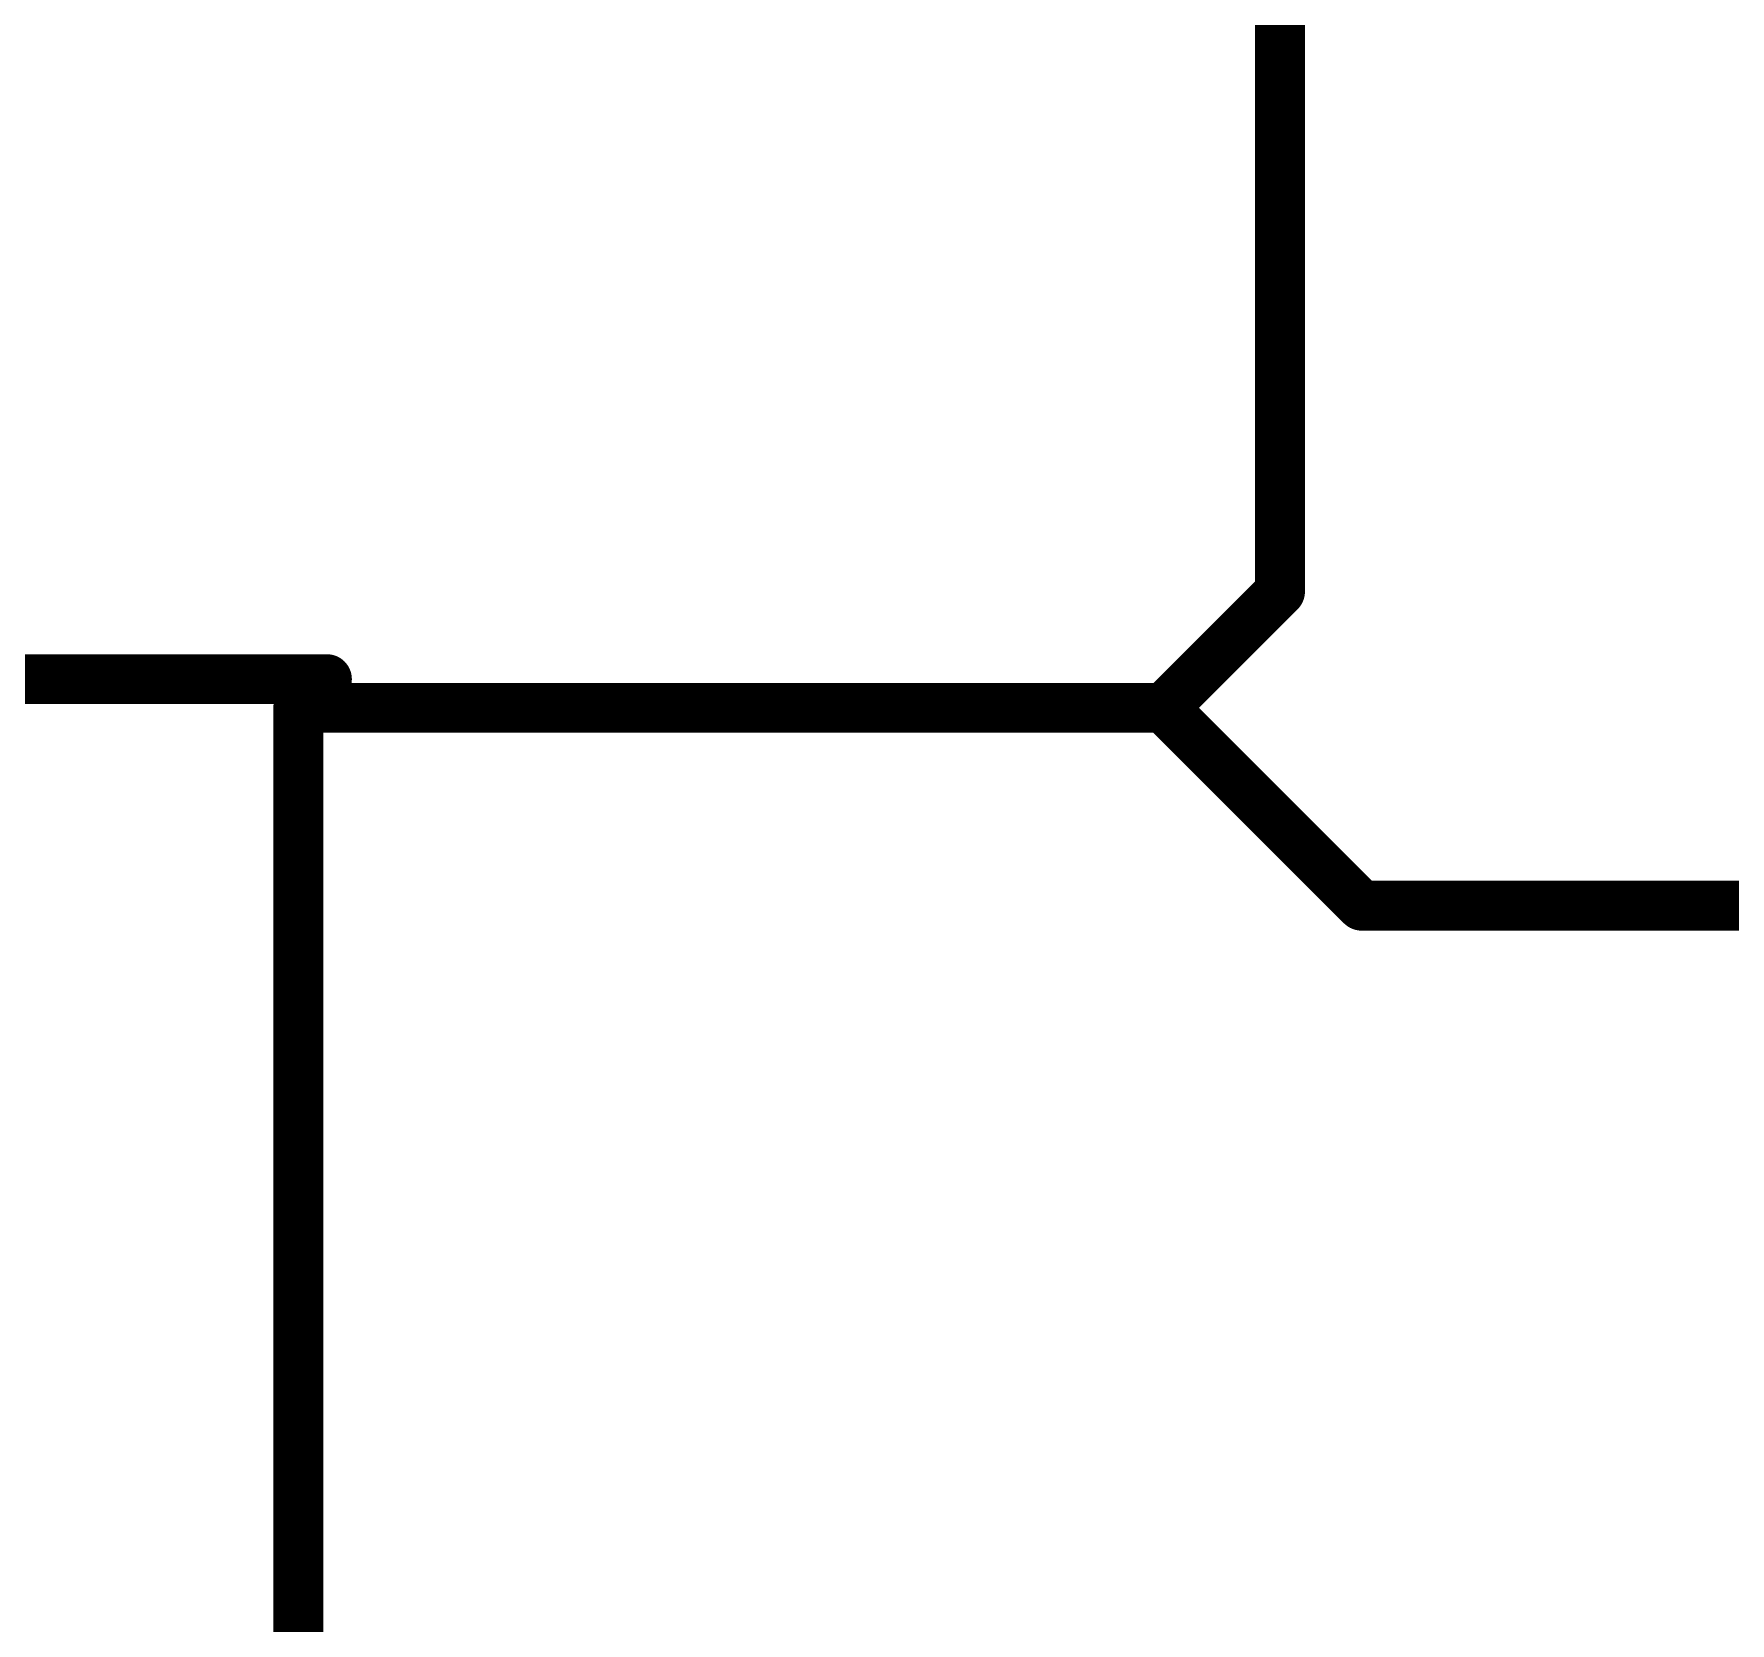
# Model space of a CAD drawing. Extents: x -0.1 to 82.8, y -0.1 to 80.9.
# Drawn here: x 36 to 47.23, y 34.52 to 45.04 of the extents above; entities that cross this region are included whole.
import ezdxf

# ---------------------------------------------------------------- set-up
doc = ezdxf.new("R2010")
doc.units = 0
doc.layers.add('Superior', color=9, linetype='CONTINUOUS')

msp = doc.modelspace()

# ---------------------------------------------------------------- linework, layer by layer
at = {"layer": 'Superior', "linetype": 'CONTINUOUS', "const_width": 0.33}
for points in [[(44.2467, 46.6417), (44.2467, 41.3467)], [(44.2467, 41.3467), (43.4767, 40.5767)], [(35.2467, 40.7667), (37.9367, 40.7667)], [(37.9367, 40.7667), (37.7467, 40.5767)], [(37.7467, 40.5767), (37.7467, 32.8917)], [(43.4767, 40.5767), (37.7467, 40.5767)], [(44.7867, 39.2667), (43.4767, 40.5767)], [(47.6217, 39.2667), (44.7867, 39.2667)]]:
    msp.add_lwpolyline(points, dxfattribs=at)
at = {"layer": 'Superior', "linetype": 'CONTINUOUS', "const_width": 0.165}
for points in [[(44.1642, 41.3467, 1), (44.3292, 41.3467, 1), (44.1642, 41.3467, 1)], [(44.1642, 41.3467, 1), (44.3292, 41.3467, 1), (44.1642, 41.3467, 1)], [(37.8542, 40.7667, 1), (38.0192, 40.7667, 1), (37.8542, 40.7667, 1)], [(37.8542, 40.7667, 1), (38.0192, 40.7667, 1), (37.8542, 40.7667, 1)], [(37.6642, 40.5767, 1), (37.8292, 40.5767, 1), (37.6642, 40.5767, 1)], [(37.6642, 40.5767, 1), (37.8292, 40.5767, 1), (37.6642, 40.5767, 1)], [(37.6642, 40.5767, 1), (37.8292, 40.5767, 1), (37.6642, 40.5767, 1)], [(43.3942, 40.5767, 1), (43.5592, 40.5767, 1), (43.3942, 40.5767, 1)], [(43.3942, 40.5767, 1), (43.5592, 40.5767, 1), (43.3942, 40.5767, 1)], [(43.3942, 40.5767, 1), (43.5592, 40.5767, 1), (43.3942, 40.5767, 1)], [(44.7042, 39.2667, 1), (44.8692, 39.2667, 1), (44.7042, 39.2667, 1)], [(44.7042, 39.2667, 1), (44.8692, 39.2667, 1), (44.7042, 39.2667, 1)]]:
    msp.add_lwpolyline(points, format="xyb", dxfattribs=at)

doc.saveas('drawing.dxf')
